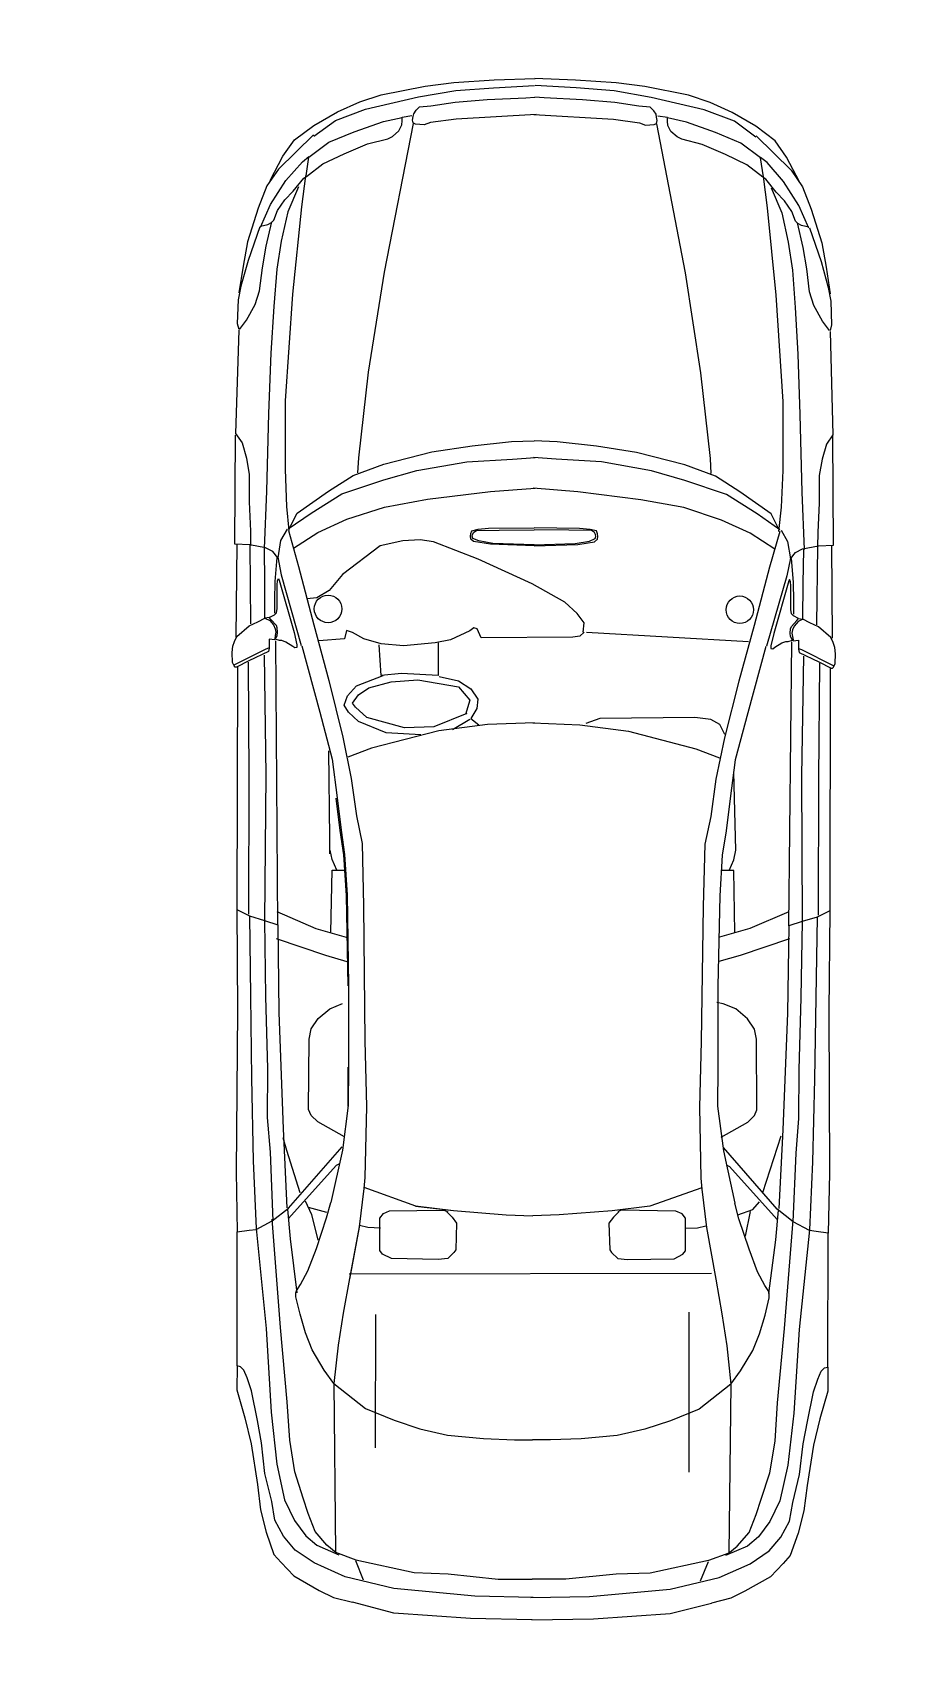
# Model space of a CAD drawing. Header units: millimetres. Extents: x 10193 to 57833, y 9963 to 44360.
# Drawn here: x 32749 to 35332, y 32655 to 37460 of the extents above; entities that cross this region are included whole.
import ezdxf

# ---------------------------------------------------------------- set-up
doc = ezdxf.new("R2010")
doc.units = ezdxf.units.MM
doc.layers.add('free-dwg.com', color=7, linetype='Continuous')
doc.layers.add('Стены', color=7, linetype='Continuous')

msp = doc.modelspace()

# ---------------------------------------------------------------- hatches: boundary and pattern name
at = {"layer": 'Стены'}
h = msp.add_hatch(dxfattribs=at)
h.set_pattern_fill('ANSI32', color=256, scale=10)
h.paths.add_polyline_path([(57833.4, 42702.7), (10593.4, 42702.7), (10593.4, 9962.7), (26833.4, 9962.7), (26833.4, 14962.7), (57833.4, 14962.7)])
h.paths.add_polyline_path([(10713.4, 42582.7), (57713.4, 42582.7), (57713.4, 15082.7), (26713.4, 15082.7), (26713.4, 10082.7), (10713.4, 10082.7)], flags=16)
h.paths.add_polyline_path([(10963.4, 42332.7), (57463.4, 42332.7), (57463.4, 15332.7), (26463.4, 15332.7), (26463.4, 10332.7), (10963.4, 10332.7)], flags=0)
h.paths.add_polyline_path([(57463.4, 42332.7), (10963.4, 42332.7), (10963.4, 10332.7), (26463.4, 10332.7), (26463.4, 15332.7), (57463.4, 15332.7)], flags=0)
h = msp.add_hatch(dxfattribs=at)
h.set_pattern_fill('ANSI36', color=256, scale=10)
h.paths.add_polyline_path([(57713.4, 42582.7), (10713.4, 42582.7), (10713.4, 10082.7), (26713.4, 10082.7), (26713.4, 15082.7), (57713.4, 15082.7)])
h.paths.add_polyline_path([(10963.4, 42332.7), (57463.4, 42332.7), (57463.4, 15332.7), (26463.4, 15332.7), (26463.4, 10332.7), (10963.4, 10332.7)], flags=16)

# ---------------------------------------------------------------- linework, layer by layer
at = {"layer": 'free-dwg.com'}
for p, q in [((33785.7, 37275.2), (33915.6, 37300.5)), ((33896.4, 37268.6), (34007.2, 37287.6)), ((33915.6, 37300.5), (34000.8, 37311)), ((34000.8, 37311), (34121.5, 37319.3)), ((34007.2, 37287.6), (34119.4, 37295.9)), ((34119.4, 37295.9), (34241.2, 37302.9)), ((34121.5, 37319.3), (34242.5, 37323.5)), ((34363, 37318.8), (34242.1, 37323.5)), ((34365.1, 37295.4), (34243.3, 37302.9)), ((34483.7, 37310.1), (34363, 37318.8)), ((34477.3, 37286.7), (34365.1, 37295.4)), ((34588, 37267.3), (34477.3, 37286.7)), ((34568.9, 37299.3), (34483.7, 37310.1)), ((34698.7, 37273.4), (34568.9, 37299.3)), ((33655.7, 37224.3), (33721.8, 37254)), ((33721.8, 37254), (33785.7, 37275.2)), ((33738.8, 37232.7), (33896.4, 37268.6)), ((33889.1, 37228.9), (33899.3, 37239.1)), ((33899.3, 37239.1), (33933.4, 37242.5)), ((33933.4, 37242.5), (34005.1, 37252.6)), ((34005.1, 37252.6), (34100.6, 37260.9)), ((34100.6, 37260.9), (34214.8, 37265.8)), ((34214.8, 37265.8), (34242.1, 37267.5)), ((34269.6, 37265.7), (34242.3, 37267.5)), ((34383.8, 37260.4), (34269.6, 37265.7)), ((34479.3, 37251.7), (34383.8, 37260.4)), ((34550.8, 37241.3), (34479.3, 37251.7)), ((34584.9, 37237.8), (34550.8, 37241.3)), ((34745.5, 37230.7), (34588, 37267.3)), ((34762.6, 37252), (34698.7, 37273.4)), ((34828.5, 37222), (34762.6, 37252)), ((33585.3, 37183.9), (33655.7, 37224.3)), ((33585.3, 37152), (33649.3, 37198.7)), ((33649.3, 37198.7), (33738.8, 37232.7)), ((33705.4, 37165.3), (33791.8, 37195.4)), ((33791.8, 37195.4), (33848, 37207.6)), ((33846.6, 37185.6), (33848, 37198)), ((33848, 37209), (33876.8, 37213)), ((33848, 37198), (33848, 37209)), ((33878.8, 37199.9), (33880.5, 37210.1)), ((33880.5, 37191.4), (33878.8, 37199.9)), ((33880.5, 37210.1), (33882.2, 37218.7)), ((33887.3, 37187.9), (33880.5, 37191.4)), ((33882.2, 37218.7), (33889.1, 37228.9)), ((33931.6, 37193), (33912.9, 37186.2)), ((34008.4, 37203.1), (33931.6, 37193)), ((34245.4, 37216.3), (34008.4, 37203.1)), ((34238.8, 37216.3), (34475.8, 37202.2)), ((34475.8, 37202.2), (34552.5, 37191.8)), ((34552.5, 37191.8), (34571.2, 37184.9)), ((34595.2, 37227.5), (34584.9, 37237.8)), ((34602, 37217.3), (34595.2, 37227.5)), ((34603.6, 37208.7), (34602, 37217.3)), ((34605.3, 37198.5), (34603.6, 37208.7)), ((34603.6, 37190), (34605.3, 37198.5)), ((34636.1, 37207.5), (34607.3, 37211.6)), ((34636.1, 37196.5), (34636.1, 37207.5)), ((34692.3, 37193.6), (34636.1, 37206.1)), ((34637.4, 37184.1), (34636.1, 37196.5)), ((34778.6, 37163.3), (34692.3, 37193.6)), ((34834.9, 37196.4), (34745.5, 37230.7)), ((34898.7, 37181.4), (34828.5, 37222)), ((34898.6, 37149.4), (34834.9, 37196.4)), ((33584.8, 37155.9), (33480.3, 37053.8)), ((33527.8, 37141.4), (33585.3, 37183.9)), ((33629.9, 37133.9), (33705.4, 37165.3)), ((33745.1, 37129.6), (33805.4, 37144.6)), ((33880.7, 37190.2), (33794, 36748.1)), ((33805.4, 37144.6), (33819.1, 37151.4)), ((33819.1, 37151.4), (33838.3, 37167.8)), ((33838.3, 37167.8), (33846.6, 37185.6)), ((33912.9, 37186.2), (33887.3, 37187.9)), ((34571.2, 37184.9), (34596.8, 37186.6)), ((34596.8, 37186.6), (34603.6, 37190)), ((34603.4, 37188.9), (34688.3, 36746.4)), ((34645.6, 37166.3), (34637.4, 37184.1)), ((34664.8, 37149.8), (34645.6, 37166.3)), ((34678.5, 37142.9), (34664.8, 37149.8)), ((34738.8, 37127.7), (34678.5, 37142.9)), ((34853.9, 37131.6), (34778.6, 37163.3)), ((34956.1, 37138.7), (34898.7, 37181.4)), ((34899.1, 37153.4), (35003.3, 37050.9)), ((33493.6, 37092.5), (33527.8, 37141.4)), ((33570.9, 37090.1), (33629.9, 37133.9)), ((33612, 37069.5), (33675.1, 37099.5)), ((33675.1, 37099.5), (33745.1, 37129.6)), ((34808.6, 37097.4), (34738.8, 37127.7)), ((34871.6, 37067), (34808.6, 37097.4)), ((34912.8, 37087.5), (34853.9, 37131.6)), ((34990.1, 37089.6), (34956.1, 37138.7)), ((33480.3, 37053.8), (33446.1, 37004.8)), ((33455.1, 37020.1), (33493.6, 37092.5)), ((33502.2, 37020.3), (33551.7, 37076.4)), ((33551.7, 37076.4), (33570.9, 37091.5)), ((33562.6, 37033.9), (33570.9, 37090.1)), ((33563.9, 37032.5), (33612, 37069.5)), ((34919.5, 37029.9), (34871.6, 37067)), ((34932, 37073.8), (34912.8, 37088.9)), ((34920.9, 37031.3), (34912.8, 37087.5)), ((34981.2, 37017.4), (34932, 37073.8)), ((35028.3, 37017), (34990.1, 37089.6)), ((35003.3, 37050.9), (35037.2, 37001.8)), ((33446.1, 37004.8), (33420.4, 36938.8)), ((33456.8, 36949), (33502.2, 37020.3)), ((33539.7, 37001.8), (33507.6, 36927.3)), ((33524.1, 36988.7), (33555.7, 37027)), ((33549.8, 36942), (33561.9, 37034.7)), ((33555.7, 37027), (33563.9, 37032.5)), ((34927.8, 37024.4), (34919.5, 37029.9)), ((34933.3, 36939.3), (34921.6, 37032)), ((34959.2, 36985.9), (34927.8, 37024.4)), ((34943.7, 36999.1), (34975.5, 36924.5)), ((35026.3, 36946), (34981.2, 37017.4)), ((35037.2, 37001.8), (35062.7, 36935.7)), ((33477.4, 36931.1), (33499.4, 36962.7)), ((33499.4, 36962.7), (33524.1, 36988.7)), ((34983.8, 36959.8), (34959.2, 36985.9)), ((35005.7, 36928.2), (34983.8, 36959.8)), ((33420.4, 36938.8), (33388.3, 36838.7)), ((33426.6, 36881.9), (33456.8, 36949)), ((33459.5, 36895.5), (33466.3, 36902.4)), ((33466.3, 36902.4), (33477.4, 36931.1)), ((33507.6, 36927.3), (33488.2, 36839.9)), ((33523.2, 36682.9), (33549.8, 36942)), ((34958.9, 36680.1), (34933.3, 36939.3)), ((34975.5, 36924.5), (34994.5, 36837.1)), ((35016.6, 36899.4), (35005.7, 36928.2)), ((35056.3, 36878.7), (35026.3, 36946)), ((35062.7, 36935.7), (35094.4, 36835.4)), ((33424.6, 36883.4), (33390.3, 36783.3)), ((33426.6, 36884.6), (33448.5, 36890)), ((33443.5, 36825.1), (33460.7, 36897.5)), ((33448.5, 36890), (33459.5, 36895.5)), ((35023.5, 36892.5), (35016.6, 36899.4)), ((35039.2, 36822), (35022.3, 36894.5)), ((35034.4, 36887), (35023.5, 36892.5)), ((35056.3, 36881.5), (35034.4, 36887)), ((35058.3, 36880.2), (35092.2, 36780)), ((33388.3, 36838.7), (33375.4, 36766.3)), ((33432.7, 36761.2), (33443.5, 36825.1)), ((33488.2, 36839.9), (33475.3, 36756.8)), ((34994.5, 36837.1), (35007.1, 36753.9)), ((35049.7, 36758.1), (35039.2, 36822)), ((35094.4, 36835.4), (35107.1, 36762.9)), ((33375.4, 36766.3), (33362.5, 36687.4)), ((33390.3, 36783.3), (33368.9, 36706.6)), ((33424.1, 36693), (33432.7, 36761.2)), ((35058.1, 36689.9), (35049.7, 36758.1)), ((35092.2, 36780), (35113.3, 36703.2)), ((35107.1, 36762.9), (35119.7, 36684)), ((33475.3, 36756.8), (33466.6, 36646)), ((33794, 36748.1), (33746.7, 36451.6)), ((34688.3, 36746.4), (34734.6, 36449.7)), ((35007.1, 36753.9), (35015.4, 36643.1)), ((33360.3, 36666.1), (33358, 36595.8)), ((33368.9, 36706.6), (33360.3, 36666.1)), ((33411.2, 36652.5), (33424.1, 36693)), ((33501.2, 36366.7), (33523.2, 36682.9)), ((34979.7, 36363.9), (34958.9, 36680.1)), ((35070.8, 36649.3), (35058.1, 36689.9)), ((35113.3, 36703.2), (35121.8, 36662.7)), ((35121.8, 36662.7), (35123.8, 36592.4)), ((33385.6, 36605.7), (33411.2, 36652.5)), ((33466.6, 36646), (33457.8, 36507.5)), ((35015.4, 36643.1), (35023.7, 36504.5)), ((35096.2, 36602.4), (35070.8, 36649.3)), ((33362.1, 36575.9), (33353, 36269)), ((33358, 36595.8), (33362.2, 36578.7)), ((33364.2, 36578), (33385.6, 36605.7)), ((35117.5, 36574.7), (35096.2, 36602.4)), ((35123.8, 36592.4), (35119.5, 36575.3)), ((35119.6, 36572.5), (35127.5, 36265.6)), ((33457.8, 36507.5), (33451.1, 36328.5)), ((35023.7, 36504.5), (35029.7, 36325.5)), ((33746.7, 36451.6), (33717.6, 36196.7)), ((34734.6, 36449.7), (34762.7, 36194.6)), ((33451.1, 36328.5), (33444.2, 36098.3)), ((33500.8, 36162.3), (33501.2, 36366.7)), ((34979.3, 36159.4), (34979.7, 36363.9)), ((35029.7, 36325.5), (35035.6, 36095.2)), ((33350.2, 35940.8), (33353, 36264.7)), ((33353, 36269), (33372.1, 36241.3)), ((33372.1, 36241.3), (33384.8, 36196.5)), ((33936, 36214.4), (34055.6, 36232.4)), ((34055.6, 36232.4), (34172.6, 36245.2)), ((34172.6, 36245.2), (34240.2, 36247.7)), ((34307.8, 36245), (34240.3, 36247.7)), ((34424.8, 36231.7), (34307.8, 36245)), ((34544.3, 36213.3), (34424.8, 36231.7)), ((35108.3, 36237.9), (35095.5, 36193.2)), ((35127.5, 36265.6), (35108.3, 36237.9)), ((35129, 35937.3), (35127.5, 36261.3)), ((33384.8, 36196.5), (33393.2, 36147.4)), ((33717.6, 36196.7), (33714.9, 36152.4)), ((33792.9, 36178.3), (33936, 36214.4)), ((33891.7, 36159.9), (34039.9, 36185.6)), ((34039.9, 36185.6), (34175.1, 36193.2)), ((34175.1, 36193.2), (34242.7, 36198.2)), ((34305.1, 36192.9), (34237.6, 36198.3)), ((34440.3, 36184.9), (34305.1, 36192.9)), ((34588.4, 36158.5), (34440.3, 36184.9)), ((34687.2, 36176.6), (34544.3, 36213.3)), ((34762.7, 36194.6), (34765.2, 36150.4)), ((35095.5, 36193.2), (35086.9, 36144.2)), ((33393.2, 36147.4), (33393.1, 36066.4)), ((33505.3, 36052.9), (33500.8, 36162.3)), ((33629, 36098), (33701.9, 36144.6)), ((33701.9, 36144.6), (33792.9, 36178.3)), ((33792.9, 36131.5), (33891.7, 36159.9)), ((34687.1, 36129.7), (34588.4, 36158.5)), ((34778.2, 36142.6), (34687.2, 36176.6)), ((34850.8, 36095.6), (34778.2, 36142.6)), ((34974.4, 36050.1), (34979.3, 36159.4)), ((35086.9, 36144.2), (35086.7, 36063.2)), ((33444.2, 36098.3), (33437.5, 35927.8)), ((33535.3, 36033.1), (33629, 36098)), ((33576.9, 36033), (33668, 36090.1)), ((33668, 36090.1), (33792.9, 36131.5)), ((33922.7, 36074), (34109.9, 36097)), ((34109.9, 36097), (34242.5, 36107.2)), ((34369.9, 36096.5), (34237.4, 36107.2)), ((34557.1, 36072.7), (34369.9, 36096.5)), ((34811.8, 36087.9), (34687.1, 36129.7)), ((34902.7, 36030.5), (34811.8, 36087.9)), ((34944.3, 36030.4), (34850.8, 36095.6)), ((35035.6, 36095.2), (35041.7, 35924.7)), ((33393.1, 36066.4), (33397.1, 35979)), ((33512.3, 35981.6), (33505.3, 36052.9)), ((33683.5, 36014.6), (33795.3, 36050.8)), ((33795.3, 36050.8), (33922.7, 36074)), ((34684.4, 36049.1), (34557.1, 36072.7)), ((34796.1, 36012.4), (34684.4, 36049.1)), ((34967.1, 35978.8), (34974.4, 36050.1)), ((35086.7, 36063.2), (35082.3, 35975.8)), ((33509.2, 35986.3), (33576.9, 36033)), ((33511.8, 35986.3), (33535.3, 36033.1)), ((33597.6, 35975.7), (33683.5, 36014.6)), ((34104.5, 35987.9), (34239.6, 35989.5)), ((34374.9, 35987.4), (34239.9, 35989.5)), ((34881.8, 35973.3), (34796.1, 36012.4)), ((34970.2, 35983.5), (34902.7, 36030.5)), ((34967.6, 35983.5), (34944.3, 36030.4)), ((33397.1, 35979), (33397.1, 35936.4)), ((33486.5, 35951.2), (33477.9, 35900)), ((33505.8, 35985.2), (33486.5, 35951.2)), ((33509.8, 35980.8), (33539.9, 35874.7)), ((33524.7, 35929), (33597.6, 35975.7)), ((33849.5, 35950.9), (33782.8, 35935.8)), ((33901, 35953.8), (33849.5, 35950.9)), ((33940.4, 35947.6), (33901, 35953.8)), ((34073.6, 35895.8), (33940.4, 35947.6)), ((34050.6, 35964.3), (34051.6, 35972.5)), ((34051.5, 35956), (34050.6, 35964.3)), ((34059.7, 35948.7), (34051.5, 35956)), ((34051.6, 35972.5), (34054.3, 35980.7)), ((34054.3, 35980.7), (34073.5, 35985.2)), ((34056.1, 35964.2), (34057, 35969.7)), ((34057.9, 35957.8), (34056.1, 35964.2)), ((34057, 35969.7), (34060.7, 35976.1)), ((34075.2, 35950.5), (34057.9, 35957.8)), ((34109.9, 35940.4), (34059.7, 35948.7)), ((34060.7, 35976.1), (34068.9, 35981.6)), ((34068.9, 35981.6), (34136.4, 35982.4)), ((34073.5, 35985.2), (34104.5, 35987.9)), ((34117.2, 35943.1), (34075.2, 35950.5)), ((34239.5, 35939.2), (34117.2, 35943.1)), ((34136.4, 35982.4), (34239.6, 35983.1)), ((34239.8, 35939.2), (34362.1, 35942.6)), ((34343, 35982), (34239.9, 35983.1)), ((34410.5, 35980.9), (34343, 35982)), ((34362.1, 35942.6), (34404.1, 35949.9)), ((34369.4, 35939.9), (34419.6, 35948)), ((34406, 35984.6), (34374.9, 35987.4)), ((34404.1, 35949.9), (34421.4, 35957.1)), ((34425.1, 35980), (34406, 35984.6)), ((34418.7, 35975.4), (34410.5, 35980.9)), ((34422.4, 35969), (34418.7, 35975.4)), ((34419.6, 35948), (34427.8, 35955.3)), ((34421.4, 35957.1), (34423.3, 35963.5)), ((34423.3, 35963.5), (34422.4, 35969)), ((34427.8, 35971.8), (34425.1, 35980)), ((34428.7, 35963.5), (34427.8, 35971.8)), ((34427.8, 35955.3), (34428.7, 35963.5)), ((34954.5, 35926.3), (34881.8, 35973.3)), ((34969.6, 35978), (34939.2, 35872.1)), ((34973.7, 35982.4), (34992.8, 35948.3)), ((34992.8, 35948.3), (35001.2, 35897.1)), ((35082.3, 35975.8), (35082.2, 35933.2)), ((33394.9, 35938.6), (33350.2, 35940.8)), ((33356.4, 35940.7), (33353.2, 35664.8)), ((33441.8, 35929.9), (33394.9, 35938.6)), ((33398.3, 35704.5), (33396.1, 35938)), ((33439.4, 35827.4), (33438.6, 35928.3)), ((33463, 35919.2), (33441.8, 35929.9)), ((33477.9, 35900), (33463, 35919.2)), ((33475.8, 35901), (33469.6, 35830.3)), ((33477.9, 35902), (33487.8, 35849.5)), ((33782.8, 35935.8), (33670.5, 35851.1)), ((34234, 35822.7), (34073.6, 35895.8)), ((34239.5, 35935.6), (34109.9, 35940.4)), ((34239.8, 35935.6), (34369.4, 35939.9)), ((35001.3, 35899.1), (34991.1, 35846.6)), ((35001.2, 35897.1), (35016.1, 35916.3)), ((35003.3, 35898.1), (35009.2, 35827.4)), ((35016.1, 35916.3), (35037.5, 35926.9)), ((35037.5, 35926.9), (35084.3, 35935.3)), ((35039.5, 35824.3), (35040.7, 35925.3)), ((35080, 35701.2), (35083.1, 35934.7)), ((35084.3, 35935.3), (35129, 35937.3)), ((35122.9, 35937.3), (35125, 35661.4)), ((33487.8, 35849.5), (33548, 35640.3)), ((33539.9, 35874.7), (33584.9, 35701.3)), ((33670.5, 35851.1), (33631, 35802.7)), ((34939.2, 35872.1), (34893.4, 35698.8)), ((34991.1, 35846.6), (34930.1, 35637.7)), ((33440.2, 35721.3), (33439.4, 35827.4)), ((33469.6, 35830.3), (33468.5, 35774.8)), ((33476.4, 35749.9), (33476.5, 35819.1)), ((33476.5, 35819.1), (33477.7, 35833.1)), ((33477.7, 35833.1), (33480.1, 35839)), ((33480.1, 35839), (33482.4, 35833.1)), ((33482.4, 35834.3), (33526.6, 35678.3)), ((33631, 35802.7), (33594.6, 35781.5)), ((34330.9, 35768), (34234, 35822.7)), ((34996.4, 35831.4), (34951.6, 35675.6)), ((34998.8, 35836.1), (34996.4, 35830.2)), ((35001.1, 35830.2), (34998.8, 35836.1)), ((35002.2, 35816.1), (35001.1, 35830.2)), ((35002.1, 35747), (35002.2, 35816.1)), ((35009.2, 35827.4), (35010.1, 35771.8)), ((35038.2, 35718.2), (35039.5, 35824.3)), ((33468.5, 35774.8), (33468.5, 35735.4)), ((33474.1, 35737), (33476.4, 35749.9)), ((33594.6, 35781.5), (33564.3, 35778.5)), ((34367.2, 35734.5), (34330.9, 35768)), ((35010.1, 35771.8), (35010, 35732.4)), ((33393.2, 35698.5), (33419, 35710.2)), ((33419, 35710.2), (33440.1, 35720.7)), ((33452.9, 35723), (33440.1, 35720.7)), ((33440.1, 35720.7), (33454.1, 35713.6)), ((33452.9, 35723), (33468.2, 35731.2)), ((33457.6, 35717.1), (33452.9, 35723)), ((33454.1, 35713.6), (33465.8, 35700.7)), ((33474, 35699.5), (33457.6, 35717.1)), ((33468.2, 35731.2), (33474.1, 35737)), ((33584.9, 35701.3), (33630, 35536.3)), ((34388.3, 35707.2), (34367.2, 35734.5)), ((34385.3, 35679.9), (34388.3, 35707.2)), ((35004.4, 35734.1), (35002.1, 35747)), ((35010.3, 35728.2), (35004.4, 35734.1)), ((35004.4, 35696.6), (35020.8, 35714.1)), ((35025.5, 35720), (35010.3, 35728.2)), ((35024.3, 35710.6), (35012.6, 35697.7)), ((35020.8, 35714.1), (35025.5, 35720)), ((35038.4, 35717.6), (35024.3, 35710.6)), ((35025.5, 35720), (35038.4, 35717.6)), ((35059.4, 35707), (35038.4, 35717.6)), ((35085.2, 35695.2), (35059.4, 35707)), ((33349.8, 35651.7), (33356.8, 35666.9)), ((33356.8, 35666.9), (33393.2, 35698.5)), ((33452.8, 35658.5), (33452.8, 35631.6)), ((33469.2, 35656.2), (33452.8, 35658.5)), ((33465.8, 35700.7), (33470.4, 35689)), ((33470.4, 35669.1), (33469.2, 35659.7)), ((33469.2, 35659.7), (33470.4, 35657.3)), ((33470.4, 35689), (33472.8, 35679.6)), ((33472.8, 35679.6), (33470.4, 35669.1)), ((33470.4, 35658.5), (33476.3, 35669)), ((33483.3, 35655), (33470.4, 35658.5)), ((33478.8, 34810.2), (33472.5, 35653.9)), ((33476.3, 35692.5), (33474, 35699.5)), ((33477.5, 35679.6), (33476.3, 35692.5)), ((33476.3, 35669), (33477.5, 35679.6)), ((33490.3, 35654.9), (33483.3, 35655)), ((33502, 35650.2), (33490.3, 35654.9)), ((33526.6, 35678.3), (33534.8, 35642)), ((33676.2, 35660), (33600.4, 35654.1)), ((33682.3, 35684.3), (33676.2, 35660)), ((33700.5, 35678.2), (33682.3, 35684.3)), ((33733.8, 35659.9), (33700.5, 35678.2)), ((33785.2, 35644.7), (33733.8, 35659.9)), ((33991.3, 35656.4), (33945.8, 35647.4)), ((34048.9, 35683.6), (33991.3, 35656.4)), ((34061.1, 35692.6), (34048.9, 35683.6)), ((34070.1, 35689.6), (34061.1, 35692.6)), ((34082.2, 35662.3), (34070.1, 35689.6)), ((34354.9, 35664.8), (34082.2, 35662.3)), ((34376.1, 35667.8), (34354.9, 35664.8)), ((34388.3, 35679.9), (34376.1, 35667.8)), ((34876.7, 35650.4), (34395.6, 35678.1)), ((34893.4, 35698.8), (34847.7, 35533.9)), ((34951.6, 35675.6), (34943.4, 35639.3)), ((34994.9, 35652.1), (35007.8, 35655.5)), ((35000.8, 35676.7), (35002, 35689.5)), ((35002, 35666.1), (35000.8, 35676.7)), ((35002, 35689.5), (35004.4, 35696.6)), ((35007.8, 35655.5), (35002, 35666.1)), ((35007.9, 35686), (35005.5, 35676.6)), ((35005.5, 35676.6), (35007.8, 35666.1)), ((35007.8, 35666.1), (35009, 35656.7)), ((35009, 35656.7), (35007.8, 35654.4)), ((35012.6, 35697.7), (35007.9, 35686)), ((35009, 35653.2), (35025.4, 35655.5)), ((35025.4, 35655.5), (35025.3, 35628.6)), ((35121.4, 35663.5), (35085.2, 35695.2)), ((35128.4, 35648.3), (35121.4, 35663.5)), ((33342.7, 35618.9), (33345, 35637.6)), ((33343.8, 35589.6), (33342.7, 35618.9)), ((33345, 35637.6), (33349.8, 35651.7)), ((33348.4, 35582.5), (33443.4, 35630.4)), ((33450.4, 35622.2), (33391.8, 35594.2)), ((33437.9, 35611.5), (33442.5, 35256)), ((33443.4, 35630.4), (33451.6, 35632.8)), ((33452.8, 35631.6), (33450.4, 35622.2)), ((33523, 35637.3), (33502, 35650.2)), ((33528.9, 35632.6), (33523, 35637.3)), ((33534.7, 35633.8), (33528.9, 35632.6)), ((33534.8, 35642), (33534.7, 35633.8)), ((33549.5, 35639.1), (33602.9, 35442.1)), ((33785.1, 35550.6), (33779.2, 35641.6)), ((33851.9, 35638.5), (33785.2, 35644.7)), ((33945.8, 35647.4), (33851.9, 35638.5)), ((33954.9, 35647.4), (33954.7, 35550.3)), ((34928.6, 35636.4), (34874.4, 35439.6)), ((34943.4, 35639.3), (34943.3, 35631.1)), ((34943.3, 35631.1), (34949.2, 35629.9)), ((34949.2, 35629.9), (34955.1, 35634.5)), ((34955.1, 35634.5), (34976.2, 35647.4)), ((34976.2, 35647.4), (34987.9, 35652.1)), ((34987.9, 35652.1), (34994.9, 35652.1)), ((34996.1, 34807.2), (35005.7, 35651)), ((35025.3, 35628.6), (35027.6, 35619.2)), ((35034.7, 35627.4), (35026.5, 35629.7)), ((35027.6, 35619.2), (35086.1, 35590.9)), ((35040.1, 35608.5), (35034.1, 35252.9)), ((35129.4, 35579.1), (35034.7, 35627.4)), ((35133.1, 35634.2), (35128.4, 35648.3)), ((35135.4, 35615.4), (35133.1, 35634.2)), ((35134.1, 35586.1), (35135.4, 35615.4)), ((33348.4, 35579), (33343.8, 35589.6)), ((33351.9, 35575.5), (33348.4, 35579)), ((33355.5, 35575.5), (33351.9, 35575.5)), ((33391.8, 35594.2), (33355.5, 35575.5)), ((33358.3, 35577.2), (33357, 34855.5)), ((33390.2, 35590.4), (33392.2, 35248.1)), ((35087.7, 35587.1), (35084.4, 35244.9)), ((35086.1, 35590.9), (35122.4, 35572.1)), ((35119.5, 35573.8), (35118.1, 34852.1)), ((35122.4, 35572.1), (35125.9, 35572.1)), ((35125.9, 35572.1), (35129.4, 35575.6)), ((35129.4, 35575.6), (35134.1, 35586.1)), ((33630, 35536.3), (33671.7, 35367.9)), ((33684.9, 35490.2), (33712.3, 35520.4)), ((33712.3, 35520.4), (33791.1, 35550.6)), ((33718.3, 35493.1), (33748.6, 35514.3)), ((33748.6, 35514.3), (33815.3, 35532.4)), ((33845.7, 35556.6), (33785.1, 35550.6)), ((33815.3, 35532.4), (33894.1, 35538.3)), ((33954.7, 35550.3), (33845.7, 35556.6)), ((33894.1, 35538.3), (34015.3, 35516.8)), ((33957.8, 35547.3), (34015.3, 35535)), ((34015.3, 35535), (34051.6, 35510.7)), ((34015.3, 35516.8), (34048.5, 35477.3)), ((34051.6, 35510.7), (34072.8, 35480.3)), ((34847.7, 35533.9), (34805.3, 35365.7)), ((33675.8, 35462.9), (33684.9, 35490.2)), ((33687.9, 35441.6), (33675.8, 35462.9)), ((33700.1, 35468.9), (33718.3, 35493.1)), ((33709.1, 35456.8), (33700.1, 35468.9)), ((34048.5, 35477.3), (34036.3, 35434.9)), ((34072.8, 35480.3), (34069.7, 35453)), ((33602.9, 35442.1), (33639.6, 35302.3)), ((33718.1, 35414.3), (33687.9, 35441.6)), ((33742.4, 35426.4), (33709.1, 35456.8)), ((33799.9, 35380.8), (33718.1, 35414.3)), ((33854.4, 35395.8), (33742.4, 35426.4)), ((34039.4, 35437.9), (33942.3, 35398.7)), ((34048.4, 35419.7), (33996.9, 35389.5)), ((34069.7, 35453), (34051.5, 35422.7)), ((34051.5, 35422.7), (34075.7, 35404.5)), ((34435.4, 35423.3), (34393.8, 35408.6)), ((34717.2, 35425.8), (34435.4, 35423.3)), ((34764.6, 35419.7), (34717.2, 35425.8)), ((34791.3, 35404.8), (34764.6, 35419.7)), ((34874.4, 35439.6), (34837.2, 35300)), ((33671.7, 35367.9), (33696.7, 35245)), ((33956.8, 35386.8), (33756.9, 35334.6)), ((33902.9, 35374.5), (33799.9, 35380.8)), ((33942.3, 35398.7), (33854.4, 35395.8)), ((34101.5, 35405), (33956.8, 35386.8)), ((34240.8, 35410), (34101.5, 35405)), ((34236.4, 35410), (34375.7, 35404.4)), ((34375.7, 35404.4), (34520.3, 35385.7)), ((34520.3, 35385.7), (34720, 35332.7)), ((34805.3, 35365.7), (34779.9, 35242.9)), ((34806.1, 35375.1), (34791.3, 35404.8)), ((33628.8, 35327.2), (33631.9, 35068.2)), ((33756.9, 35334.6), (33685.9, 35308.4)), ((34720, 35332.7), (34791, 35306.3)), ((33639.6, 35302.3), (33654.6, 35187.8)), ((34837.2, 35300), (34821.8, 35185.6)), ((33392.2, 35248.1), (33391.4, 34842.2)), ((33442.5, 35256), (33439.1, 34823.5)), ((33696.7, 35245), (33711.6, 35133.9)), ((34779.9, 35242.9), (34764.5, 35131.8)), ((34839, 35031.8), (34833.4, 35264.2)), ((35034.1, 35252.9), (35035.9, 34820.4)), ((35084.4, 35244.9), (35083.7, 34838.9)), ((33650.8, 35186.2), (33662.6, 35090.2)), ((33654.6, 35187.8), (33666.1, 35091.9)), ((34821.8, 35185.6), (34809.9, 35089.7)), ((33711.6, 35133.9), (33728.6, 35051.5)), ((34764.5, 35131.8), (34747.3, 35049.6)), ((33662.6, 35090.2), (33673.6, 35018.1)), ((33666.1, 35091.9), (33676.9, 35019.7)), ((34809.9, 35089.7), (34798.8, 35017.5)), ((33631.9, 35068.2), (33631.8, 35021.4)), ((33639.5, 35004.3), (33633.4, 35032.4)), ((33728.6, 35051.5), (33733.1, 34867)), ((34747.3, 35049.6), (34742, 34865)), ((34832.9, 35003.8), (34839, 35031.8)), ((33653.5, 34972.3), (33639.5, 35004.3)), ((33673.6, 35018.1), (33681.1, 34897.5)), ((33676.9, 35019.7), (33684, 34899.1)), ((34798.8, 35017.5), (34791.2, 34896.9)), ((34818.9, 34971.7), (34832.9, 35003.8)), ((33635.7, 34788), (33639.5, 34972.3)), ((33639.5, 34972.3), (33675.5, 34972.3)), ((34832.9, 34971.7), (34796.8, 34971.8)), ((34836.5, 34787.4), (34832.9, 34971.7)), ((33681.1, 34897.5), (33686.2, 34629.2)), ((33684, 34899.1), (33688.4, 34630.8)), ((34791.2, 34896.9), (34785.8, 34628.7)), ((33357, 34855.5), (33394, 34836.9)), ((33357, 34855.5), (33358.4, 34556.4)), ((33394, 34836.9), (33439.1, 34823.5)), ((33394, 34836.9), (33397.5, 34598.2)), ((33475.5, 34849.9), (33591.6, 34800)), ((33733.1, 34867), (33737.3, 34465.8)), ((34742, 34865), (34736.3, 34463.9)), ((34996.8, 34849.2), (34880.6, 34799.3)), ((35118.1, 34852.1), (35081, 34833.6)), ((35118.1, 34852.1), (35115.5, 34553)), ((33439.1, 34823.5), (33478.8, 34810.2)), ((33439.1, 34823.5), (33442.1, 34598.1)), ((33478.7, 34810), (33481, 34550.6)), ((33591.6, 34800), (33681.7, 34774)), ((34880.6, 34799.3), (34790.5, 34773.5)), ((34996.2, 34807), (34992.9, 34547.7)), ((35035.9, 34820.4), (34996.1, 34807.2)), ((35035.9, 34820.4), (35032, 34595)), ((35081, 34833.6), (35035.9, 34820.4)), ((35081, 34833.6), (35076.6, 34594.9)), ((33473.6, 34769.8), (33619.7, 34719.9)), ((34998.6, 34769), (34852.4, 34719.2)), ((33619.7, 34719.9), (33683.8, 34701.9)), ((34852.4, 34719.2), (34788.3, 34701.3)), ((33397.5, 34598.2), (33399.8, 34355.6)), ((33442.1, 34598.1), (33447.3, 34383.3)), ((33688.4, 34630.8), (33688, 34389.7)), ((34785.8, 34628.7), (34785.3, 34387.5)), ((33358.4, 34556.4), (33354.7, 34076.8)), ((33481, 34550.6), (33494.3, 34204.8)), ((33598.5, 34532.2), (33633.3, 34561.3)), ((33633.3, 34561.3), (33670, 34576.8)), ((34801.9, 34576.3), (34782.6, 34580.2)), ((34838.7, 34560.7), (34801.9, 34576.3)), ((34873.5, 34531.6), (34838.7, 34560.7)), ((34992.9, 34547.7), (34978.3, 34201.9)), ((35032, 34595), (35026, 34380.3)), ((35076.6, 34594.9), (35073.3, 34352.3)), ((35115.5, 34553), (35117.4, 34073.4)), ((33571.5, 34471.3), (33577.2, 34501.2)), ((33577.2, 34501.2), (33598.5, 34532.2)), ((34894.7, 34500.5), (34873.5, 34531.6)), ((34900.4, 34470.7), (34894.7, 34500.5)), ((33569.7, 34262.1), (33571.5, 34471.3)), ((33737.3, 34465.8), (33741.8, 34271.4)), ((34736.3, 34463.9), (34731, 34269.5)), ((34901.9, 34261.4), (34900.4, 34470.7)), ((33399.8, 34355.6), (33404.9, 34110.1)), ((33447.3, 34383.3), (33447, 34238.3)), ((33686.5, 34388.1), (33686.6, 34272.4)), ((33688, 34389.7), (33687.8, 34274)), ((34785.3, 34387.5), (34785.1, 34271.9)), ((35026, 34380.3), (35025.7, 34235.3)), ((35073.3, 34352.3), (35067.3, 34106.9)), ((33577.5, 34244.7), (33569.7, 34262.1)), ((33687.8, 34274), (33670.3, 34141.1)), ((33741.8, 34271.4), (33736.5, 34059.8)), ((34731, 34269.5), (34735.5, 34057.9)), ((34785.1, 34271.9), (34802.1, 34139)), ((34894.2, 34244), (34901.9, 34261.4)), ((33447, 34238.3), (33455.1, 34135.1)), ((33596.9, 34225.3), (33577.5, 34244.7)), ((33676.2, 34180.8), (33596.9, 34225.3)), ((34795.3, 34180.3), (34874.8, 34224.7)), ((34874.8, 34224.7), (34894.2, 34244)), ((35025.7, 34235.3), (35017.2, 34132.1)), ((33504.6, 34140), (33494, 34178.3)), ((33494.3, 34204.8), (33505, 33970.5)), ((34918.9, 34015.4), (34973.4, 34183.8)), ((34978.3, 34201.9), (34966.7, 33967.7)), ((33455.1, 34135.1), (33463.1, 33931.5)), ((33544.7, 34014.4), (33504.6, 34140)), ((33509.8, 33969), (33669.6, 34151.1)), ((33670.3, 34141.1), (33635.6, 33986.2)), ((34802.1, 34139), (34836.2, 33983.9)), ((34961.8, 33966.2), (34802.8, 34148.9)), ((35017.2, 34132.1), (35008.4, 33928.6)), ((33354.7, 34076.8), (33357.9, 33898.4)), ((33404.9, 34110.1), (33413.6, 33908.4)), ((33651.8, 34095.4), (33509.8, 33938.6)), ((33661.9, 34100.4), (33651.8, 34095.4)), ((34810.3, 34098.2), (34820.4, 34093.1)), ((34820.4, 34093.1), (34961.8, 33935.8)), ((35067.3, 34106.9), (35057.9, 33905.2)), ((35117.4, 34073.4), (35113.5, 33895)), ((33734, 34027.8), (33719.9, 33914.2)), ((33733.5, 34031.2), (33887.7, 33975.9)), ((33736.5, 34059.8), (33734, 34027.8)), ((34738.5, 34029.3), (34584, 33974.6)), ((34735.5, 34057.9), (34737.9, 34025.9)), ((34737.9, 34025.9), (34751.6, 33912.2)), ((33559.5, 33990.9), (33578.6, 33950.5)), ((33568, 33971.8), (33623.2, 33956.8)), ((33623.3, 33940), (33635.6, 33986.2)), ((33887.4, 33974.9), (33999.9, 33961.9)), ((33887.7, 33975.9), (34000.2, 33962.6)), ((34584, 33974.6), (34471.4, 33961.7)), ((34848.2, 33937.7), (34836.2, 33983.9)), ((34889.8, 33965.1), (34909.2, 33988.3)), ((33413.6, 33905.9), (33461.7, 33931.1)), ((33461.7, 33931.1), (33509.8, 33969)), ((33486.4, 33614.4), (33461.7, 33936.2)), ((33507.3, 33966.5), (33514.7, 33877.8)), ((33578.6, 33950.5), (33597.6, 33873.8)), ((33593, 33849.4), (33623.3, 33940)), ((33781.6, 33939.9), (33792.1, 33953)), ((33781.7, 33843), (33781.6, 33939.9)), ((33792.1, 33953), (33810.4, 33960.9)), ((33810.4, 33960.9), (33972.5, 33963.7)), ((33972.5, 33963.7), (33983, 33958.4)), ((33980.4, 33958.4), (33996.1, 33942.7)), ((33996.1, 33942.7), (34009.2, 33924.4)), ((34000.2, 33962.6), (34157.2, 33949.2)), ((34009.2, 33924.4), (34006.7, 33845.9)), ((34157.2, 33949.2), (34235.7, 33946.4)), ((34314.4, 33948.9), (34235.9, 33946.4)), ((34471.4, 33961.7), (34314.4, 33948.9)), ((34475.2, 33942.5), (34462.1, 33924.2)), ((34462.1, 33924.2), (34464.6, 33845.6)), ((34491, 33958.2), (34475.2, 33942.5)), ((34498.8, 33963.4), (34488.4, 33958.2)), ((34661, 33960.5), (34498.8, 33963.4)), ((34679.3, 33952.6), (34661, 33960.5)), ((34689.7, 33939.5), (34679.3, 33952.6)), ((34689.6, 33842.6), (34689.7, 33939.5)), ((34845.2, 33949.7), (34889.8, 33965.1)), ((34878.3, 33847), (34848.2, 33937.7)), ((34882, 33959.3), (34866.4, 33885.7)), ((34964.4, 33963.7), (34956.6, 33875)), ((35009.8, 33928.1), (34961.8, 33966.2)), ((34983.9, 33611.6), (35009.9, 33933.2)), ((35057.9, 33902.7), (35009.8, 33928.1)), ((33357.1, 33500.7), (33357.9, 33898.4)), ((33357.9, 33898.4), (33393.3, 33903.4)), ((33393.3, 33903.4), (33413.6, 33905.9)), ((33413.6, 33908.4), (33443.4, 33612)), ((33514.7, 33877.8), (33534.7, 33718.2)), ((33719.9, 33914.2), (33690.9, 33760.1)), ((33719.8, 33912.7), (33691.2, 33758.5)), ((33746.2, 33911.6), (33721, 33917.4)), ((33782.9, 33909.7), (33746.2, 33911.6)), ((34688.4, 33909.3), (34725.2, 33911.2)), ((34725.2, 33911.2), (34750.3, 33916.9)), ((34751.6, 33912.2), (34780, 33758)), ((34956.6, 33875), (34936, 33715.5)), ((35057.9, 33905.2), (35026.9, 33608.9)), ((35078.1, 33900.1), (35057.9, 33902.7)), ((35113.5, 33895), (35078.1, 33900.1)), ((35112.8, 33497.3), (35113.5, 33895)), ((33567.2, 33783), (33593, 33849.4)), ((33789.6, 33832.6), (33781.7, 33843)), ((33815.7, 33819.5), (33789.6, 33832.6)), ((34001.4, 33838), (33983.1, 33819.7)), ((34006.7, 33845.9), (34001.4, 33838)), ((34464.6, 33845.6), (34469.8, 33837.8)), ((34469.8, 33837.8), (34488.1, 33819.4)), ((34655.5, 33819.1), (34681.7, 33832.1)), ((34681.7, 33832.1), (34689.6, 33842.6)), ((34903.8, 33780.4), (34878.3, 33847)), ((33545.9, 33742.2), (33567.2, 33783)), ((33954.4, 33817), (33815.7, 33819.5)), ((33983.1, 33819.7), (33954.4, 33817)), ((34488.1, 33819.4), (34516.9, 33816.7)), ((34516.9, 33816.7), (34655.5, 33819.1)), ((34924.9, 33739.6), (34903.8, 33780.4)), ((33533.8, 33724.1), (33545.9, 33742.2)), ((33690.9, 33760.1), (33672.6, 33657.4)), ((33690, 33774.5), (34767.2, 33776.5)), ((34780, 33758), (34797.9, 33655.2)), ((34936.9, 33721.4), (34924.9, 33739.6)), ((33532.3, 33718.1), (33533.8, 33724.1)), ((33532.3, 33706), (33532.3, 33718.1)), ((33544.3, 33654.6), (33532.3, 33706)), ((34926.2, 33651.9), (34938.4, 33703.3)), ((34938.4, 33715.4), (34936.9, 33721.4)), ((34938.4, 33703.3), (34938.4, 33715.4)), ((33560.8, 33598.6), (33544.3, 33654.6)), ((33672.6, 33657.4), (33657.3, 33562.2)), ((33768.4, 33653.1), (33767.6, 33257.5)), ((34699.9, 33660.7), (34699, 33185.1)), ((34797.9, 33655.2), (34812.8, 33560)), ((34909.5, 33596), (34926.2, 33651.9)), ((33443.4, 33612), (33458.1, 33363.7)), ((33506.2, 33394), (33486.4, 33614.4)), ((33580.3, 33548.7), (33560.8, 33598.6)), ((34889.8, 33546.2), (34909.5, 33596)), ((34963.3, 33391.2), (34983.9, 33611.6)), ((35026.9, 33608.9), (35011.3, 33360.7)), ((33616.4, 33488.2), (33580.3, 33548.7)), ((33657.3, 33562.2), (33645, 33448.9)), ((34812.8, 33560), (34824.7, 33446.6)), ((34853.4, 33485.8), (34889.8, 33546.2)), ((33357.1, 33500.7), (33356.9, 33429.6)), ((33367.2, 33498.2), (33357.1, 33500.7)), ((33377.3, 33488), (33367.2, 33498.2)), ((35092.5, 33484.7), (35102.6, 33494.8)), ((35102.6, 33494.8), (35112.8, 33497.3)), ((35112.8, 33497.3), (35112.7, 33426.2)), ((33387.4, 33465.2), (33377.3, 33488)), ((33400, 33427.2), (33387.4, 33465.2)), ((33645, 33448.9), (33616.4, 33488.2)), ((33645, 33448.9), (33649.7, 32947.5)), ((33645, 33448.9), (33739, 33374.2)), ((34824.7, 33446.6), (34730.4, 33372.3)), ((34824.7, 33446.6), (34818, 32945.2)), ((34824.7, 33446.6), (34853.4, 33485.8)), ((35069.6, 33424), (35082.3, 33461.9)), ((35082.3, 33461.9), (35092.5, 33484.7)), ((33356.9, 33429.6), (33380.3, 33347)), ((33417.5, 33338.5), (33400, 33427.2)), ((35051.7, 33335.3), (35069.6, 33424)), ((35112.7, 33426.2), (35089, 33343.7)), ((33380.3, 33347), (33399, 33269)), ((33458.1, 33363.7), (33475.5, 33209.2)), ((33513.6, 33280), (33506.2, 33394)), ((33739, 33374.2), (33824.2, 33339.2)), ((34730.4, 33372.3), (34645, 33337.7)), ((34955.5, 33277.3), (34963.3, 33391.2)), ((35011.3, 33360.7), (34993.3, 33206.3)), ((33430.1, 33272.6), (33417.5, 33338.5)), ((33824.2, 33339.2), (33900, 33313.8)), ((33900, 33313.8), (33982.1, 33294.7)), ((34569.2, 33312.5), (34487, 33293.7)), ((34645, 33337.7), (34569.2, 33312.5)), ((35038.9, 33269.5), (35051.7, 33335.3)), ((35089, 33343.7), (35069.9, 33265.8)), ((33399, 33269), (33417.7, 33148.6)), ((33440, 33181.4), (33430.1, 33272.6)), ((33528.6, 33186.3), (33513.6, 33280)), ((33982.1, 33294.7), (34089.5, 33285)), ((34089.5, 33285), (34181.1, 33281.6)), ((34181.1, 33281.6), (34234.5, 33281.5)), ((34288, 33281.4), (34234.5, 33281.5)), ((34379.6, 33284.4), (34288, 33281.4)), ((34487, 33293.7), (34379.6, 33284.4)), ((34940.1, 33183.6), (34955.5, 33277.3)), ((35028.6, 33178.3), (35038.9, 33269.5)), ((35069.9, 33265.8), (35050.8, 33145.5)), ((33475.5, 33209.2), (33498.1, 33102.8)), ((34993.3, 33206.3), (34970.3, 33099.9)), ((33460.1, 33097.8), (33440, 33181.4)), ((33553.7, 33107.7), (33528.6, 33186.3)), ((34914.6, 33105.1), (34940.1, 33183.6)), ((35008.2, 33094.8), (35028.6, 33178.3)), ((33417.7, 33148.6), (33427, 33073.1)), ((33568.8, 33062.1), (33553.7, 33107.7)), ((35050.8, 33145.5), (35041.3, 33070)), ((33427, 33073.1), (33443.3, 33007)), ((33469.8, 33042.7), (33460.1, 33097.8)), ((33498.1, 33102.8), (33528.3, 33041.9)), ((33589, 33008.9), (33568.8, 33062.1)), ((34879, 33006.4), (34899.4, 33059.5)), ((34899.4, 33059.5), (34914.6, 33105.1)), ((34970.3, 33099.9), (34939.8, 33039.2)), ((34998.3, 33039.8), (35008.2, 33094.8)), ((35041.3, 33070), (35024.6, 33003.9)), ((33495, 32995.2), (33469.8, 33042.7)), ((33528.3, 33041.9), (33561.1, 32996.3)), ((34939.8, 33039.2), (34906.8, 32993.7)), ((34972.9, 32992.4), (34998.3, 33039.8)), ((33443.3, 33007), (33466.8, 32940.8)), ((33529.7, 32954), (33495, 32995.2)), ((33561.1, 32996.3), (33594, 32968.3)), ((33624.3, 32968.3), (33589, 33008.9)), ((33594, 32968.3), (33659.7, 32940.3)), ((33652.1, 32945.4), (33624.3, 32968.3)), ((34873.9, 32965.9), (34808, 32938.1)), ((34815.6, 32943.2), (34843.5, 32965.9)), ((34843.5, 32965.9), (34879, 33006.4)), ((34906.8, 32993.7), (34873.9, 32965.9)), ((34938.1, 32951.3), (34972.9, 32992.4)), ((35024.6, 33003.9), (35000.9, 32937.9)), ((33466.8, 32940.8), (33488, 32917.2)), ((33488, 32917.2), (33525.6, 32877)), ((33586.5, 32916), (33529.7, 32954)), ((33678, 32874.7), (33586.5, 32916)), ((33649.7, 32947.5), (33709.7, 32925.2)), ((33709.7, 32925.2), (33883.4, 32887)), ((33732.9, 32864.2), (33710.3, 32922.5)), ((34758, 32923.2), (34584.1, 32885.6)), ((34734.5, 32862.3), (34757.4, 32920.5)), ((34818, 32945.2), (34758, 32923.2)), ((34881.2, 32913.5), (34938.1, 32951.3)), ((34979.7, 32914.3), (34941.9, 32874.3)), ((35000.9, 32937.9), (34979.7, 32914.3)), ((33525.6, 32877), (33601, 32834.4)), ((33823.3, 32839.7), (33678, 32874.7)), ((33883.4, 32887), (33984.5, 32883.6)), ((33984.5, 32883.6), (34132.9, 32867.5)), ((34132.9, 32867.5), (34233.7, 32867.3)), ((34334.5, 32867.1), (34233.7, 32867.3)), ((34483.1, 32882.6), (34334.5, 32867.1)), ((34584.1, 32885.6), (34483.1, 32882.6)), ((34644.1, 32838.1), (34789.5, 32872.6)), ((34789.5, 32872.6), (34881.2, 32913.5)), ((34941.9, 32874.3), (34866.3, 32831.9)), ((33601, 32834.4), (33643.4, 32813)), ((34063.3, 32817.1), (33823.3, 32839.7)), ((34404, 32816.4), (34644.1, 32838.1)), ((34866.3, 32831.9), (34823.8, 32810.8)), ((33643.4, 32813), (33700, 32798.8)), ((33823.1, 32766.9), (33700, 32798.8)), ((34237, 32813.6), (34063.3, 32817.1)), ((34230.2, 32813.6), (34404, 32816.4)), ((34643.9, 32765.3), (34767.2, 32796.7)), ((34823.8, 32810.8), (34767.2, 32796.7)), ((34050.5, 32750.7), (33823.1, 32766.9)), ((34233.8, 32747.2), (34050.5, 32750.7)), ((34233.2, 32747.2), (34416.5, 32750)), ((34416.5, 32750), (34643.9, 32765.3))]:
    msp.add_line(p, q, dxfattribs=at)
for centre in [(33627.5, 35748.3), (34851, 35746)]:
    msp.add_circle(centre, 40.8, dxfattribs=at)

doc.saveas('drawing.dxf')
